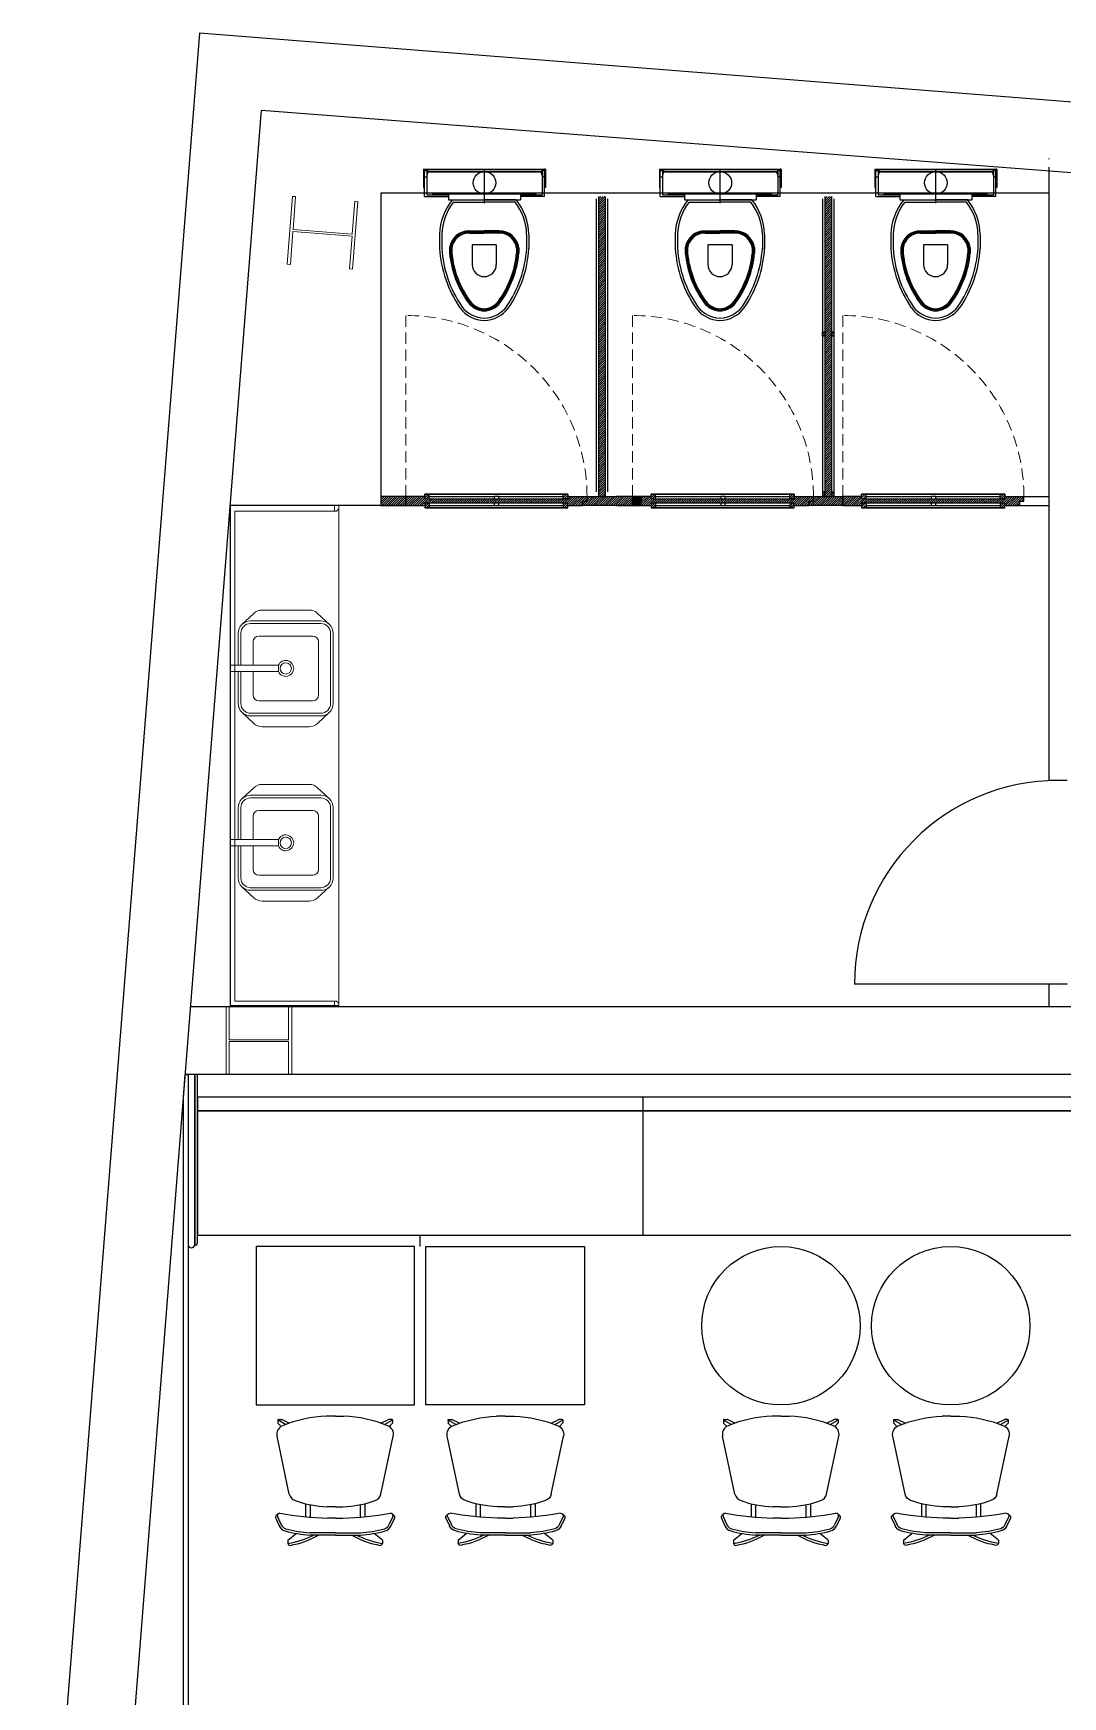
# Model space of a CAD drawing. Header units: centimetres. Extents: x 10686 to 14358, y -10632 to -8826.
# Drawn here: x 10686 to 11141, y -9561 to -8826 of the extents above; entities that cross this region are included whole.
import ezdxf

# ---------------------------------------------------------------- set-up
doc = ezdxf.new("R2010")
doc.units = ezdxf.units.CM
doc.header["$MEASUREMENT"] = 0
doc.linetypes.add('( Hidden )', pattern=[0.375, 0.25, -0.125])
doc.layers.add('A-VITRIFIYE', color=252, linetype='Continuous')
doc.layers.add('As Built', color=7, linetype='Continuous', true_color=0x5a5a5a)
doc.layers.add('Kontra_Mobilya', color=7, linetype='Continuous', true_color=0x5e5572)
for name, color, linetype, lineweight in [('kontra_genel olcu', 22, 'Continuous', 20), ('kontra_mermer', 152, 'Continuous', 9), ('kontra_vitrifiye', 142, 'Continuous', 9), ('metraj', 7, 'Continuous', 5), ('ozsut_tefris', 252, 'Continuous', 0)]:
    doc.layers.add(name, color=color, linetype=linetype, lineweight=lineweight)
pattern_1 = [(45, (-28291.6344, 18973.2945), (-0.499999999, 0.499999999), [])]
pattern_2 = [(45, (-30215.73254, 19339.7465), (-0.499999999, 0.499999999), [])]
pattern_3 = [(45, (-30122.73254, 19339.74604), (-0.499999999, 0.499999999), [])]
pattern_4 = [(45, (-30222.749, 19339.7463), (-0.499999999, 0.499999999), [])]

# ---------------------------------------------------------------- blocks, each defined once
blk = doc.blocks.new('dgrgg')
at = {"layer": 'Kontra_Mobilya'}
for p, q in [((97989.11, -49735.64), (97989.11, -49734.19)), ((97989.11, -49735.64), (97992.77, -49738.64)), ((98030.95, -49735.64), (98027.29, -49738.64)), ((98030.95, -49735.64), (98030.95, -49734.19)), ((97983.77, -49745.37), (97985.35, -49741.93)), ((97984.53, -49746.13), (97986.25, -49742.34)), ((98009.93, -49737.88), (97998.86, -49737.88)), ((98009.93, -49738.88), (97998.86, -49738.88)), ((98009.93, -49737.88), (98021.2, -49737.88)), ((98009.93, -49738.88), (98021.2, -49738.88)), ((98035.53, -49746.13), (98033.8, -49742.34)), ((98036.28, -49745.37), (98034.71, -49741.93)), ((97984.65, -49747.17), (97983.98, -49746.49)), ((97996.93, -49751.73), (97996.93, -49745.93)), ((97998.93, -49751.28), (97998.93, -49745.75)), ((98009.93, -49745.38), (98006.61, -49745.38)), ((98009.93, -49750.38), (98006.61, -49750.38)), ((98009.93, -49745.38), (98013.44, -49745.38)), ((98009.93, -49750.38), (98013.44, -49750.38)), ((98021.13, -49751.28), (98021.13, -49745.75)), ((98023.13, -49751.73), (98023.13, -49745.93)), ((98035.41, -49747.17), (98036.08, -49746.49)), ((97989.79, -49756.03), (97984.35, -49781.64)), ((98030.27, -49756.03), (98035.71, -49781.64)), ((97984.69, -49788.76), (97984.69, -49787.43)), ((97986.16, -49785.88), (97984.75, -49787.29)), ((97988.16, -49786.74), (97984.8, -49788.59)), ((97984.89, -49788.96), (97986.36, -49788.96)), ((97989.78, -49787.33), (97986.44, -49788.94)), ((98030.28, -49787.33), (98033.61, -49788.94)), ((98031.9, -49786.74), (98035.26, -49788.59)), ((98035.16, -49788.96), (98033.7, -49788.96)), ((98033.89, -49785.88), (98035.3, -49787.29)), ((98035.36, -49788.76), (98035.36, -49787.43)), ((98009.93, -49790.38), (98006.17, -49790.38)), ((98009.93, -49790.38), (98013.88, -49790.38))]:
    blk.add_line(p, q, dxfattribs=at)
for centre, radius, start, end in [((97990.26, -49734.52), 1.19, 97.43522, 163.99099), ((97983.72, -49770.73), 36.93, 62.8011, 81.61391), ((97983.72, -49770.73), 37.93, 59.99445, 80.31801), ((98036.33, -49770.73), 37.93, 99.68199, 120.00555), ((98036.33, -49770.73), 36.93, 98.38609, 117.1989), ((98029.8, -49734.52), 1.19, 16.00901, 82.56478), ((97988.98, -49743.59), 4, 105.22438, 155.48736), ((97988.98, -49743.59), 3, 105.22438, 155.48736), ((98002.74, -49794.11), 56.36, 93.94497, 105.22438), ((98002.74, -49794.11), 55.36, 93.94497, 105.22438), ((98017.32, -49794.11), 55.36, 74.77562, 86.05503), ((98017.32, -49794.11), 56.36, 74.77562, 86.05503), ((98031.07, -49743.59), 3, 24.51264, 74.77562), ((98031.07, -49743.59), 4, 24.51264, 74.77562), ((97984.68, -49745.79), 1, 155.48736, 225), ((97985.44, -49746.55), 1, 155.48736, 280.69605), ((98008.78, -49870.14), 124.77, 90.99462, 100.69605), ((98008.27, -49797.88), 47.53, 91.99863, 109.55395), ((98011.28, -49870.14), 124.77, 79.30395, 89.00538), ((98011.79, -49797.88), 47.53, 70.44605, 88.00137), ((98034.62, -49746.55), 1, 259.30395, 24.51264), ((98035.37, -49745.79), 1, 315, 24.51264), ((97993.7, -49756.86), 4, 109.55395, 167.99856), ((98026.35, -49756.86), 4, 12.00144, 70.44605), ((97988.26, -49782.47), 4, 167.99856, 247.43439), ((98031.8, -49782.47), 4, 292.56561, 12.00144), ((97984.89, -49787.43), 0.2, 135, 180), ((97984.89, -49788.76), 0.2, 118.82373, 270), ((97986.36, -49788.76), 0.2, 270, 295.79459), ((98008.01, -49734.94), 55.47, 247.43439, 268.10089), ((98012.05, -49734.94), 55.47, 271.89911, 292.56561), ((98033.7, -49788.76), 0.2, 244.20541, 270), ((98035.16, -49788.76), 0.2, 270, 61.17627), ((98035.16, -49787.43), 0.2, 0, 45)]:
    blk.add_arc(centre, radius, start, end, dxfattribs=at)
blk = doc.blocks.new('FDGFD')
at = {"layer": 'A-VITRIFIYE'}
for p, q in [((25947.02, -45067.2), (25947.02, -45058.55)), ((25957.68, -45067.2), (25957.68, -45058.55)), ((25932.61, -45071.9), (25932.61, -45065.69)), ((25933.61, -45071.9), (25933.61, -45065.69)), ((25937.05, -45065.95), (25937.05, -45063.57)), ((25937.55, -45065.95), (25937.55, -45063.57)), ((25938.05, -45065.95), (25938.05, -45063.57)), ((25947.02, -45067.2), (25957.68, -45067.2)), ((25966.65, -45065.95), (25966.65, -45063.57)), ((25967.15, -45065.95), (25967.15, -45063.57)), ((25967.65, -45065.95), (25967.65, -45063.57)), ((25971.09, -45071.9), (25971.09, -45065.69)), ((25972.09, -45071.9), (25972.09, -45065.69)), ((25945.76, -45072.48), (25952.35, -45072.48)), ((25945.76, -45072.98), (25952.35, -45072.98)), ((25945.76, -45073.48), (25952.35, -45073.48)), ((25958.94, -45072.48), (25952.35, -45072.48)), ((25958.94, -45072.98), (25952.35, -45072.98)), ((25958.94, -45073.48), (25952.35, -45073.48)), ((25925.72, -45088.65), (25925.72, -45100.65)), ((25925.72, -45088.65), (25936.37, -45088.65)), ((25926.72, -45100.65), (25926.72, -45089.35)), ((25936.37, -45089.35), (25926.72, -45089.35)), ((25929.43, -45089.65), (25975.43, -45089.65)), ((25936.37, -45089.35), (25936.37, -45087.15)), ((25967.86, -45087.15), (25936.37, -45087.15)), ((25938.26, -45087.15), (25952.35, -45087.15)), ((25938.26, -45087.15), (25952.35, -45087.15)), ((25938.74, -45086.15), (25952.35, -45086.15)), ((25952.22, -45085.65), (25952.22, -45100.65)), ((25968.07, -45087.15), (25952.22, -45087.15)), ((25965.96, -45086.15), (25952.35, -45086.15)), ((25966.44, -45087.15), (25952.35, -45087.15)), ((25966.44, -45087.15), (25952.35, -45087.15)), ((25968.07, -45089.35), (25968.07, -45087.15)), ((25978.72, -45088.65), (25968.07, -45088.65)), ((25977.72, -45089.35), (25968.07, -45089.35)), ((25977.72, -45100.65), (25977.72, -45089.35)), ((25978.72, -45088.65), (25978.72, -45100.65)), ((25925.32, -45092.65), (25925.72, -45092.65)), ((25925.32, -45100.65), (25925.32, -45092.65)), ((25925.72, -45097.25), (25926.72, -45097.25)), ((25978.72, -45097.25), (25977.72, -45097.25)), ((25979.12, -45092.65), (25978.72, -45092.65)), ((25979.12, -45100.65), (25979.12, -45092.65)), ((25925.32, -45100.65), (25925.72, -45100.65)), ((25925.32, -45100.65), (25925.72, -45100.65)), ((25925.72, -45100.65), (25925.72, -45099.65)), ((25925.72, -45100.65), (25925.72, -45099.65)), ((25925.72, -45100.05), (25927.12, -45100.05)), ((25925.72, -45100.05), (25927.12, -45100.05)), ((25978.72, -45100.65), (25925.72, -45100.65)), ((25978.72, -45100.65), (25925.72, -45100.65)), ((25927.12, -45100.05), (25927.12, -45099.27)), ((25927.12, -45100.05), (25927.12, -45099.27)), ((25976.22, -45099.45), (25928.22, -45099.45)), ((25976.22, -45099.75), (25928.22, -45099.75)), ((25976.22, -45099.75), (25928.22, -45099.75)), ((25977.32, -45100.05), (25977.32, -45099.27)), ((25978.72, -45100.05), (25977.32, -45100.05)), ((25977.33, -45100.05), (25977.33, -45099.27)), ((25978.73, -45100.05), (25977.33, -45100.05)), ((25978.72, -45100.65), (25978.72, -45099.65)), ((25979.12, -45100.65), (25978.72, -45100.65)), ((25978.73, -45100.65), (25978.73, -45099.65)), ((25979.13, -45100.65), (25978.73, -45100.65))]:
    blk.add_line(p, q, dxfattribs=at)
blk.add_circle((25952.22, -45094.65), 5, dxfattribs=at)
for centre, radius, start, end in [((25984.52, -45068.87), 52.01, 145.53863, 176.49513), ((25984.52, -45068.87), 51.01, 145.53863, 176.49513), ((25952.71, -45047.54), 13.72, 91.52451, 143.82296), ((25952.71, -45047.54), 12.72, 91.52451, 143.82296), ((25952.67, -45047.21), 9.19, 92.02283, 143.66392), ((25952.67, -45047.21), 8.69, 92.02283, 143.66392), ((25952.67, -45047.21), 8.19, 92.02283, 143.66392), ((25952.02, -45047.21), 8.19, 36.33608, 87.97717), ((25951.98, -45047.54), 12.72, 36.17704, 88.47549), ((25952.02, -45047.21), 8.69, 36.33608, 87.97717), ((25951.98, -45047.54), 13.72, 36.17704, 88.47549), ((25952.02, -45047.21), 9.19, 36.33608, 87.97717), ((25920.18, -45068.87), 51.01, 3.50487, 34.46137), ((25920.18, -45068.87), 52.01, 3.50487, 34.46137), ((25981.12, -45067.74), 44.27, 144.07353, 174.60122), ((25981.12, -45067.74), 43.77, 144.07353, 174.60122), ((25981.12, -45067.74), 43.27, 144.07353, 174.60122), ((25923.58, -45067.74), 43.27, 5.39878, 35.92647), ((25923.58, -45067.74), 43.77, 5.39878, 35.92647), ((25923.58, -45067.74), 44.27, 5.39878, 35.92647), ((25952.35, -45058.55), 5.33, 0, 180), ((25945.76, -45064.68), 8.8, 188.2799, 270), ((25945.76, -45064.68), 8.3, 188.2799, 270), ((25945.76, -45064.68), 7.8, 188.2799, 270), ((25958.94, -45064.68), 7.8, 270, 351.7201), ((25958.94, -45064.68), 8.3, 270, 351.7201), ((25958.94, -45064.68), 8.8, 270, 351.7201), ((25957.82, -45071.23), 25.22, 181.53334, 219.13714), ((25957.82, -45071.23), 24.22, 181.53334, 218.02112), ((25946.88, -45071.23), 24.22, 321.97888, 358.46666), ((25946.88, -45071.23), 25.22, 320.86286, 358.46666), ((25928.22, -45097.95), 1.5, 179.99875, 269.99875), ((25928.22, -45098.25), 1.5, 179.99875, 269.99875), ((25928.22, -45098.25), 1.5, 179.99875, 269.99875), ((25976.22, -45097.95), 1.5, 269.99875, 359.99875), ((25976.22, -45098.25), 1.5, 269.99875, 359.99875), ((25976.23, -45098.25), 1.5, 269.99875, 359.99875)]:
    blk.add_arc(centre, radius, start, end, dxfattribs=at)

msp = doc.modelspace()

# ---------------------------------------------------------------- hatches: boundary and pattern name
at = {"layer": 'kontra_genel olcu'}
h = msp.add_hatch(dxfattribs=at)
h.set_pattern_fill('JIS_WOOD', color=251)
h.set_pattern_definition([(45, (-28391.6509, 18973.29475), (-0.499999999, 0.499999999), [])])
h.paths.add_polyline_path([(10938.61, -8898.37), (10935.63, -8898.37), (10935.63, -9030.97), (10938.61, -9030.97)])
h = msp.add_hatch(dxfattribs=at)
h.set_pattern_fill('JIS_WOOD', color=251)
h.set_pattern_definition(pattern_1)
h.paths.add_polyline_path([(11038.63, -8898.37), (11035.64, -8898.37), (11035.64, -9030.97), (11038.63, -9030.97)])
h = msp.add_hatch(dxfattribs=at)
h.set_pattern_fill('JIS_WOOD', color=251)
h.set_pattern_definition([(45, (-28287.6344, 18973.2945), (-0.499999999, 0.499999999), [])])
h.paths.add_polyline_path([(11035.63, -8960.17), (11034.63, -8960.17), (11034.63, -8958.17), (11035.63, -8958.17)])
h = msp.add_hatch(dxfattribs=at)
h.set_pattern_fill('JIS_WOOD', color=251)
h.set_pattern_definition(pattern_1)
h.paths.add_polyline_path([(11039.63, -8960.17), (11038.63, -8960.17), (11038.63, -8958.17), (11039.63, -8958.17)])
h = msp.add_hatch(dxfattribs=at)
h.set_pattern_fill('JIS_WOOD', color=251)
h.set_pattern_definition([(45, (-28392.8164, 19038.2791), (-0.499999999, 0.499999999), [])])
h.paths.add_polyline_path([(10850.61, -9034.97), (10839.47, -9034.97), (10839.47, -9030.97), (10850.61, -9030.97)])
h = msp.add_hatch(dxfattribs=at)
h.set_pattern_fill('JIS_WOOD', color=251)
h.set_pattern_definition(pattern_4)
h.paths.add_polyline_path([(10930.61, -9030.97), (10930.61, -9032.98), (10928.61, -9032.98), (10928.61, -9034.97), (10922.13, -9034.97), (10922.13, -9033.97), (10858.9, -9033.97), (10858.9, -9034.97), (10850.62, -9034.97), (10850.61, -9030.97), (10858.9, -9030.97), (10858.9, -9031.97), (10922.13, -9031.97), (10922.13, -9030.97)])
h = msp.add_hatch(dxfattribs=at)
h.set_pattern_fill('JIS_WOOD', color=251)
h.set_pattern_definition(pattern_4)
h.paths.add_polyline_path([(10860.9, -9031.97), (10858.9, -9031.97), (10858.9, -9029.97), (10860.9, -9029.97)])
h = msp.add_hatch(dxfattribs=at)
h.set_pattern_fill('JIS_WOOD', color=251)
h.set_pattern_definition(pattern_4)
h.paths.add_polyline_path([(10860.9, -9035.97), (10858.9, -9035.97), (10858.9, -9033.97), (10860.9, -9033.97)])
h = msp.add_hatch(dxfattribs=at)
h.set_pattern_fill('JIS_WOOD', color=251)
h.set_pattern_definition(pattern_4)
h.paths.add_polyline_path([(10922.13, -9031.97), (10920.13, -9031.97), (10920.13, -9029.97), (10922.13, -9029.97)])
h = msp.add_hatch(dxfattribs=at)
h.set_pattern_fill('JIS_WOOD', color=251)
h.set_pattern_definition(pattern_4)
h.paths.add_polyline_path([(10922.13, -9035.97), (10920.13, -9035.97), (10920.13, -9033.97), (10922.13, -9033.97)])
h = msp.add_hatch(dxfattribs=at)
h.set_pattern_fill('JIS_WOOD', color=251)
h.set_pattern_definition([(45, (-28391.6509, 19038.2791), (-0.499999999, 0.499999999), [])])
h.paths.add_polyline_path([(10928.76, -9034.97), (10928.76, -9032.98), (10930.61, -9032.98), (10930.61, -9030.97), (10943.61, -9030.97), (10943.61, -9034.97)])
h = msp.add_hatch(dxfattribs=at)
h.set_pattern_fill('JIS_WOOD', color=251)
h.set_pattern_definition([(45, (-28288.6785, 19038.2789), (-0.499999999, 0.499999999), [])])
h.paths.add_polyline_path([(10954.75, -9034.97), (10943.61, -9034.97), (10943.61, -9030.97), (10954.75, -9030.97)])
h = msp.add_hatch(dxfattribs=at)
h.set_pattern_fill('JIS_WOOD', color=251)
h.set_pattern_definition(pattern_3)
h.paths.add_polyline_path([(11030.63, -9030.97), (11030.63, -9032.98), (11028.62, -9032.98), (11028.62, -9034.97), (11022.15, -9034.97), (11022.15, -9033.97), (10958.92, -9033.97), (10958.92, -9034.97), (10950.64, -9034.97), (10950.63, -9030.97), (10958.92, -9030.97), (10958.92, -9031.97), (11022.15, -9031.97), (11022.15, -9030.97)])
h = msp.add_hatch(dxfattribs=at)
h.set_pattern_fill('JIS_WOOD', color=251)
h.set_pattern_definition(pattern_3)
h.paths.add_polyline_path([(10960.92, -9031.97), (10958.92, -9031.97), (10958.92, -9029.97), (10960.92, -9029.97)])
h = msp.add_hatch(dxfattribs=at)
h.set_pattern_fill('JIS_WOOD', color=251)
h.set_pattern_definition(pattern_3)
h.paths.add_polyline_path([(10960.92, -9035.97), (10958.92, -9035.97), (10958.92, -9033.97), (10960.92, -9033.97)])
h = msp.add_hatch(dxfattribs=at)
h.set_pattern_fill('JIS_WOOD', color=251)
h.set_pattern_definition(pattern_3)
h.paths.add_polyline_path([(11022.15, -9031.97), (11020.15, -9031.97), (11020.15, -9029.97), (11022.15, -9029.97)])
h = msp.add_hatch(dxfattribs=at)
h.set_pattern_fill('JIS_WOOD', color=251)
h.set_pattern_definition(pattern_3)
h.paths.add_polyline_path([(11022.15, -9035.97), (11020.15, -9035.97), (11020.15, -9033.97), (11022.15, -9033.97)])
h = msp.add_hatch(dxfattribs=at)
h.set_pattern_fill('JIS_WOOD', color=251)
h.set_pattern_definition([(45, (-28291.6344, 19038.2789), (-0.499999999, 0.499999999), [])])
h.paths.add_polyline_path([(11028.78, -9034.97), (11028.78, -9032.98), (11030.63, -9032.98), (11030.63, -9030.97), (11043.63, -9030.97), (11043.63, -9034.97)])
h = msp.add_hatch(dxfattribs=at)
h.set_pattern_fill('JIS_WOOD', color=251)
h.set_pattern_definition([(45, (-28287.6344, 18902.49446), (-0.499999999, 0.499999999), [])])
h.paths.add_polyline_path([(11035.63, -9030.97), (11034.63, -9030.97), (11034.63, -9028.97), (11035.63, -9028.97)])
h = msp.add_hatch(dxfattribs=at)
h.set_pattern_fill('JIS_WOOD', color=251)
h.set_pattern_definition([(45, (-28291.6509, 18902.49446), (-0.499999999, 0.499999999), [])])
h.paths.add_polyline_path([(11039.64, -9030.97), (11038.64, -9030.97), (11038.64, -9028.97), (11039.64, -9028.97)])
h = msp.add_hatch(dxfattribs=at)
h.set_pattern_fill('JIS_WOOD', color=251)
h.set_pattern_definition(pattern_2)
h.paths.add_polyline_path([(11123.63, -9030.97), (11123.63, -9032.98), (11121.62, -9032.98), (11121.62, -9034.97), (11115.15, -9034.97), (11115.15, -9033.97), (11051.92, -9033.97), (11051.92, -9034.97), (11043.64, -9034.98), (11043.63, -9030.97), (11051.92, -9030.97), (11051.92, -9031.97), (11115.15, -9031.97), (11115.15, -9030.97)])
h = msp.add_hatch(dxfattribs=at)
h.set_pattern_fill('JIS_WOOD', color=251)
h.set_pattern_definition(pattern_2)
h.paths.add_polyline_path([(11053.92, -9031.97), (11051.92, -9031.97), (11051.92, -9029.97), (11053.92, -9029.97)])
h = msp.add_hatch(dxfattribs=at)
h.set_pattern_fill('JIS_WOOD', color=251)
h.set_pattern_definition(pattern_2)
h.paths.add_polyline_path([(11053.92, -9035.97), (11051.92, -9035.97), (11051.92, -9033.97), (11053.92, -9033.97)])
h = msp.add_hatch(dxfattribs=at)
h.set_pattern_fill('JIS_WOOD', color=251)
h.set_pattern_definition(pattern_2)
h.paths.add_polyline_path([(11115.15, -9031.97), (11113.15, -9031.97), (11113.15, -9029.97), (11115.15, -9029.97)])
h = msp.add_hatch(dxfattribs=at)
h.set_pattern_fill('JIS_WOOD', color=251)
h.set_pattern_definition(pattern_2)
h.paths.add_polyline_path([(11115.15, -9035.97), (11113.15, -9035.97), (11113.15, -9033.97), (11115.15, -9033.97)])

# ---------------------------------------------------------------- linework, layer by layer
at = {"layer": 'As Built'}
for p, q in [((11134.76, -8881.97), (11134.76, -8881.64)), ((11134.76, -9156.44), (11134.76, -8885.48)), ((11030.63, -8896.9, 726.89), (10839.47, -8896.9, 220.02)), ((10839.47, -8896.9, 220.02), (10839.47, -9034.97, 150)), ((11134.76, -8896.9, 676.89), (10943.61, -8896.9, 170.02)), ((10839.93, -9034.97, 150), (10772.98, -9034.97, 150)), ((10772.98, -9034.97, 150), (10772.98, -9256.44)), ((11142.76, -9156.44), (11134.76, -9156.44)), ((11138.76, -9246.44), (11048.76, -9246.44)), ((11134.76, -9256.44), (11134.76, -9246.44)), ((11142.76, -9246.44), (11134.76, -9246.44)), ((11550.13, -9256.44), (10755.48, -9256.44)), ((11550.13, -9286.44), (10753.11, -9286.44)), ((10856.92, -9362.44), (10856.92, -9357.44))]:
    msp.add_line(p, q, dxfattribs=at)
at = {"layer": 'As Built', "flags": 128}
for points in [[(14337.75, -9909.94), (14357.75, -9909.94), (14357.75, -9200.28), (12935.33, -9126.98), (11614.49, -8893.85), (10759.39, -8826.27), (10685.95, -9755.44), (10716.04, -9755.44), (10786.79, -8860.25), (11362.68, -8904.56), (11955.49, -9035.52), (11958.94, -9019.9), (11976.1, -9023.69), (11982.72, -8989.3), (13214.1, -9206.65), (13214.1, -9291.85)], [(10754.32, -9286.44), (10754.32, -9725.44), (10752.31, -9725.44), (10752.32, -9296.49), (10753.11, -9286.44), (10754.32, -9286.44)]]:
    msp.add_lwpolyline(points, dxfattribs=at)
at = {"layer": 'As Built'}
msp.add_arc((11138.76, -9246.44), 90, 90, 180, dxfattribs=at)
at = {"layer": 'kontra_mermer'}
for p, q in [((10820.98, -9034.97, 150), (10772.98, -9034.97, 150)), ((10772.98, -9113.14, 149.61), (10772.98, -9034.97, 150)), ((10774.98, -9037.47, 150), (10774.98, -9113.14, -2002.12)), ((10819.98, -9037.47, 150), (10774.98, -9037.47, 150)), ((10819.98, -9037.47, 150), (10774.98, -9037.47, 150)), ((10774.98, -9037.47, 150), (10774.98, -9113.14, -2002.12)), ((10818.98, -9034.97, 150), (10818.98, -9037.47, 150)), ((10818.98, -9037.47, 150), (10819.98, -9037.47, 150)), ((10820.98, -9036.47, 150), (10819.98, -9037.47, 150)), ((10820.98, -9034.97, 150), (10820.98, -9255.97, 150)), ((10772.98, -9101.24, -3874.05), (10772.98, -9255.97, 150)), ((10772.98, -9101.24, -3874.05), (10772.98, -9255.97, 150)), ((10772.98, -9123.04, -2002.7), (10772.98, -9103.54, -3874.64)), ((10772.98, -9123.04, -2002.7), (10772.98, -9105.54, -3874.64)), ((10774.98, -9101.24, -3874.05), (10774.98, -9253.97, 150)), ((10774.98, -9101.24, -3874.05), (10774.98, -9253.97, 150)), ((10774.98, -9123.04, -2002.7), (10774.98, -9105.54, -3874.64)), ((10774.98, -9123.04, -2002.7), (10774.98, -9105.54, -3874.64)), ((10819.98, -9253.97, 150), (10774.98, -9253.97, 150)), ((10819.98, -9253.97, 150), (10774.98, -9253.97, 150)), ((10818.98, -9255.97, 150), (10818.98, -9253.97, 150)), ((10818.98, -9253.97, 150), (10819.98, -9253.97, 150)), ((10818.98, -9255.97, 150), (10818.98, -9253.97, 150)), ((10818.98, -9253.97, 150), (10819.98, -9253.97, 150)), ((10820.98, -9254.97, 150), (10819.98, -9253.97, 150)), ((10820.98, -9254.97, 150), (10819.98, -9253.97, 150)), ((10820.98, -9255.97, 150), (10820.98, -9254.97, 150)), ((10820.98, -9255.97, 150), (10820.98, -9254.97, 150)), ((10772.98, -9255.97, 150), (10820.98, -9255.97, 150))]:
    msp.add_line(p, q, dxfattribs=at)
at = {"layer": 'Kontra_Mobilya', "color": 8}
for p, q in [((10934.61, -8899.37, 100), (10934.61, -9028.97, 100)), ((10939.63, -8899.37, 100), (10939.63, -9028.97, 100)), ((11034.63, -8899.37, 50), (11034.63, -9028.97, 50)), ((11039.64, -8899.37, 50), (11039.64, -9028.97, 50)), ((10858.9, -9029.97, 25), (10922.13, -9029.97, 25)), ((10860.9, -9030.97, 772.81), (10889.63, -9030.97, 754.28)), ((10891.63, -9030.97, 754.28), (10920.13, -9030.97, 25)), ((10958.92, -9029.97, -25), (11022.15, -9029.97, -25)), ((10960.92, -9030.97, 722.81), (10989.65, -9030.97, 704.28)), ((10991.65, -9030.97, 704.28), (11020.15, -9030.97, -25)), ((11051.92, -9029.97, 50), (11115.15, -9029.97, 50)), ((11053.92, -9030.97, 797.81), (11082.65, -9030.97, 779.28)), ((11084.65, -9030.97, 779.28), (11113.15, -9030.97, 50)), ((10858.9, -9035.97, 25), (10922.13, -9035.97, 25)), ((10860.9, -9034.97, 772.81), (10889.63, -9034.97, 754.28)), ((10891.63, -9034.97, 754.28), (10920.13, -9034.97, 25)), ((10958.92, -9035.97, -25), (11022.15, -9035.97, -25)), ((10960.92, -9034.97, 722.81), (10989.65, -9034.97, 704.28)), ((10991.65, -9034.97, 704.28), (11020.15, -9034.97, -25)), ((11051.92, -9035.97, 50), (11115.15, -9035.97, 50)), ((11053.92, -9034.97, 797.81), (11082.65, -9034.97, 779.28)), ((11084.65, -9034.97, 779.28), (11113.15, -9034.97, 50))]:
    msp.add_line(p, q, dxfattribs=at)
at = {"layer": 'Kontra_Mobilya'}
for p, q in [((10935.61, -8898.37, 100), (10935.61, -9030.97, 100)), ((10935.61, -8898.37, 100), (10935.61, -9030.97, 100)), ((10938.61, -8898.37, 100), (10938.61, -9030.97, 100)), ((11035.63, -8898.37, 50), (11035.63, -9030.97, 50)), ((11035.63, -8898.37, 50), (11035.63, -9030.97, 50)), ((11038.63, -8898.37, 50), (11038.63, -9030.97, 50)), ((10850.61, -9030.97, 25), (10839.47, -9030.97, 150)), ((10850.61, -9034.97, 25), (10850.61, -9030.97, 25)), ((10858.9, -9030.97, 25), (10850.61, -9030.97, 25)), ((10858.9, -9031.97, 601.74), (10858.9, -9029.97, 601.74)), ((10858.9, -9029.97, 25), (10860.9, -9029.97, 25)), ((10858.9, -9031.97, 25), (10922.13, -9031.97, 25)), ((10858.9, -9033.97, 601.74), (10858.9, -9035.97, 601.74)), ((10920.13, -9033.97, 246.77), (10858.9, -9033.97, 601.74)), ((10860.9, -9031.97, 772.81), (10860.9, -9029.97, 772.81)), ((10860.9, -9033.97, 772.81), (10860.9, -9035.97, 772.81)), ((10922.13, -9030.97, 25), (10930.61, -9030.97, 25)), ((10930.61, -9030.97, 100), (10943.61, -9030.97, 100)), ((10950.63, -9030.97, -25), (10943.61, -9030.97, 100)), ((10950.63, -9034.97, -25), (10950.63, -9030.97, -25)), ((10958.92, -9030.97, -25), (10950.63, -9030.97, -25)), ((10958.92, -9031.97, 551.74), (10958.92, -9029.97, 551.74)), ((10958.92, -9029.97, -25), (10960.92, -9029.97, -25)), ((10958.92, -9031.97, -25), (11022.15, -9031.97, -25)), ((10958.92, -9033.97, 551.74), (10958.92, -9035.97, 551.74)), ((11020.15, -9033.97, 196.77), (10958.92, -9033.97, 551.74)), ((10960.92, -9031.97, 722.81), (10960.92, -9029.97, 722.81)), ((10960.92, -9033.97, 722.81), (10960.92, -9035.97, 722.81)), ((11022.15, -9030.97, -25), (11030.63, -9030.97, -25)), ((11030.63, -9030.97, 50), (11043.63, -9030.97, 50)), ((11043.63, -9034.97, 50), (11043.63, -9030.97, 50)), ((11051.92, -9030.97, 50), (11043.63, -9030.97, 50)), ((11051.92, -9031.97, 626.74), (11051.92, -9029.97, 626.74)), ((11051.92, -9029.97, 50), (11053.92, -9029.97, 50)), ((11051.92, -9031.97, 50), (11115.15, -9031.97, 50)), ((11051.92, -9033.97, 626.74), (11051.92, -9035.97, 626.74)), ((11113.15, -9033.97, 271.77), (11051.92, -9033.97, 626.74)), ((11053.92, -9031.97, 797.81), (11053.92, -9029.97, 797.81)), ((11053.92, -9033.97, 797.81), (11053.92, -9035.97, 797.81)), ((11115.15, -9030.97, 50), (11123.63, -9030.97, 50)), ((11123.63, -9030.97, 50), (11134.76, -9030.97)), ((10850.61, -9034.97, 25), (10839.47, -9034.97, 150)), ((10850.61, -9034.97, 25), (10839.47, -9034.97, 150)), ((10839.47, -9034.97, 150), (10850.61, -9034.97, 25)), ((10858.9, -9035.97, 25), (10860.9, -9035.97, 25)), ((10943.61, -9034.97, 100), (10928.76, -9034.97, 100)), ((10950.63, -9034.97, -25), (10943.61, -9034.97, 100)), ((10950.63, -9034.97, -25), (10943.61, -9034.97, 100)), ((10943.61, -9034.97, 100), (10950.63, -9034.97, -25)), ((10958.92, -9035.97, -25), (10960.92, -9035.97, -25)), ((11043.63, -9034.97, 50), (11028.78, -9034.97, 50)), ((11051.92, -9035.97, 50), (11053.92, -9035.97, 50)), ((11121.78, -9034.97, 50), (11134.76, -9034.97, 27.29)), ((10955.37, -9357.44), (10955.37, -9296.44))]:
    msp.add_line(p, q, dxfattribs=at)
for points, elevation in [([(11035.63, -8960.17), (11034.63, -8960.17), (11034.63, -8958.17), (11035.63, -8958.17), (11035.63, -8960.17)], 50), ([(11039.63, -8960.17), (11038.63, -8960.17), (11038.63, -8958.17), (11039.63, -8958.17), (11039.63, -8960.17)], 50), ([(10850.61, -9030.97), (10850.61, -9034.97), (10858.9, -9034.97)], 25), ([(10891.63, -9031.97), (10891.63, -9030.97), (10889.63, -9030.97), (10889.63, -9031.97), (10891.63, -9031.97)], 754.28), ([(10891.63, -9034.97), (10891.63, -9033.97), (10889.63, -9033.97), (10889.63, -9034.97), (10891.63, -9034.97)], 754.28), ([(10928.61, -9034.97), (10928.61, -9032.98), (10930.61, -9032.98), (10930.61, -9030.97)], 25), ([(10928.76, -9034.97), (10928.76, -9032.98), (10930.61, -9032.98), (10930.61, -9030.97)], 25), ([(10950.63, -9030.97), (10950.63, -9034.97), (10958.92, -9034.97)], -25), ([(10991.65, -9031.97), (10991.65, -9030.97), (10989.65, -9030.97), (10989.65, -9031.97), (10991.65, -9031.97)], 704.28), ([(10991.65, -9034.97), (10991.65, -9033.97), (10989.65, -9033.97), (10989.65, -9034.97), (10991.65, -9034.97)], 704.28), ([(11028.62, -9034.97), (11028.62, -9032.98), (11030.63, -9032.98), (11030.63, -9030.97)], -25), ([(11028.78, -9034.97), (11028.78, -9032.98), (11030.63, -9032.98), (11030.63, -9030.97)], -25), ([(11034.63, -9030.97), (11035.63, -9030.97), (11035.63, -9028.97), (11034.63, -9028.97), (11034.63, -9030.97)], 50), ([(11039.63, -9030.97), (11038.63, -9030.97), (11038.63, -9028.97), (11039.63, -9028.97), (11039.63, -9030.97)], 50), ([(11043.63, -9030.97), (11043.63, -9034.97), (11051.92, -9034.97)], 50), ([(11084.65, -9031.97), (11084.65, -9030.97), (11082.65, -9030.97), (11082.65, -9031.97), (11084.65, -9031.97)], 779.28), ([(11084.65, -9034.97), (11084.65, -9033.97), (11082.65, -9033.97), (11082.65, -9034.97), (11084.65, -9034.97)], 779.28), ([(11121.62, -9034.97), (11121.62, -9032.98), (11123.63, -9032.98)], 50), ([(11121.78, -9034.97), (11121.78, -9032.98), (11123.63, -9032.98), (11123.63, -9030.97)], 50), ([(10922.13, -9034.97), (10928.61, -9034.97)], 25), ([(11022.15, -9034.97), (11028.62, -9034.97)], -25), ([(11115.15, -9034.97), (11121.62, -9034.97)], 50)]:
    msp.add_lwpolyline(points, dxfattribs=dict(at, elevation=elevation))
at = {"layer": 'Kontra_Mobilya', "color": 8}
for points, elevation in [([(10922.13, -9029.97), (10858.9, -9029.97)], 25), ([(11022.15, -9029.97), (10958.92, -9029.97)], -25), ([(11115.15, -9029.97), (11051.92, -9029.97)], 50), ([(10922.13, -9035.97), (10858.9, -9035.97)], 25), ([(11022.15, -9035.97), (10958.92, -9035.97)], -25), ([(11115.15, -9035.97), (11051.92, -9035.97)], 50)]:
    msp.add_lwpolyline(points, dxfattribs=dict(at, elevation=elevation))
at = {"layer": 'Kontra_Mobilya'}
for points, elevation in [([(10922.13, -9031.97), (10920.13, -9031.97), (10920.13, -9029.97), (10922.13, -9029.97)], 246.77), ([(10922.13, -9033.97), (10920.13, -9033.97), (10920.13, -9035.97), (10922.13, -9035.97)], 246.77), ([(11022.15, -9031.97), (11020.15, -9031.97), (11020.15, -9029.97), (11022.15, -9029.97)], 196.77), ([(11022.15, -9033.97), (11020.15, -9033.97), (11020.15, -9035.97), (11022.15, -9035.97)], 196.77), ([(11115.15, -9031.97), (11113.15, -9031.97), (11113.15, -9029.97), (11115.15, -9029.97)], 271.77), ([(11115.15, -9033.97), (11113.15, -9033.97), (11113.15, -9035.97), (11115.15, -9035.97)], 271.77)]:
    msp.add_lwpolyline(points, close=True, dxfattribs=dict(at, elevation=elevation))
at = {"layer": 'Kontra_Mobilya', "flags": 128}
for points in [[(10757.32, -9361.88), (10757.32, -9286.44), (10754.32, -9286.44), (10754.32, -9361.88, 0.720963)], [(10758.52, -9360.68), (10758.52, -9286.44), (10757.32, -9286.44), (10757.32, -9361.88, 0.414216)]]:
    msp.add_lwpolyline(points, format="xyb", close=True, dxfattribs=at)
for points in [[(11544.72, -9302.44), (11544.72, -9296.44), (10758.52, -9296.44), (10758.52, -9302.44)], [(11544.72, -9357.44), (11544.72, -9302.44), (10758.52, -9302.44), (10758.52, -9357.44)], [(10784.42, -9362.44), (10784.42, -9432.44), (10854.42, -9432.44), (10854.42, -9362.44)], [(10929.42, -9362.44), (10929.42, -9432.44), (10859.42, -9432.44), (10859.42, -9362.44)]]:
    msp.add_lwpolyline(points, close=True, dxfattribs=at)
at = {"layer": 'Kontra_Mobilya'}
for centre in [(11016.29, -9397.44), (11091.29, -9397.44)]:
    msp.add_circle(centre, 35, dxfattribs=at)
at = {"layer": 'kontra_vitrifiye'}
for p, q in [((10772.98, -9105.54, -3874.64), (10794.28, -9105.54, -3874.64)), ((10772.98, -9105.54, -3874.64), (10794.28, -9105.54, -3874.64)), ((10794.28, -9105.54, -3874.64), (10794.28, -9108.34, -3874.64)), ((10772.98, -9108.34, -3874.64), (10794.28, -9108.34, -3874.64)), ((10818.48, -9168.51, 149.8), (10818.48, -9199.51, 149.8)), ((10772.98, -9182.61, -3875.03), (10794.28, -9182.61, -3875.03)), ((10772.98, -9182.61, -3875.03), (10794.28, -9182.61, -3875.03)), ((10772.98, -9185.41, -3875.03), (10794.28, -9185.41, -3875.03)), ((10794.28, -9182.61, -3875.03), (10794.28, -9185.41, -3875.03))]:
    msp.add_line(p, q, dxfattribs=at)
for points, elevation in [([(10778.1, -9087.55), (10783.37, -9082.63)], 150.2), ([(10812.98, -9085.94), (10781.98, -9085.94)], 150.2), ([(10797.48, -9081.15), (10787.13, -9081.15)], 150.2), ([(10797.48, -9081.15), (10807.84, -9081.15)], 150.2), ([(10816.87, -9087.55), (10811.59, -9082.63)], 150.2), ([(10776.48, -9091.44), (10776.48, -9105.54)], 150.2), ([(10777.65, -9105.54), (10777.65, -9091.44)], 150.2), ([(10781.98, -9087.11), (10812.98, -9087.11)], 150.2), ([(10809.44, -9092.63), (10785.53, -9092.63)], 150.2), ([(10817.32, -9122.44), (10817.32, -9091.44)], 150.2), ([(10818.48, -9091.44), (10818.48, -9122.44)], 150.2), ([(10783.03, -9095.13), (10783.03, -9105.54)], 150.2), ([(10811.94, -9095.13), (10811.94, -9118.75)], 150.2), ([(10776.48, -9108.34), (10776.48, -9122.44)], 150.2), ([(10777.65, -9122.44), (10777.65, -9108.34)], 150.2), ([(10783.03, -9108.34), (10783.03, -9118.75)], 150.2), ([(10809.44, -9121.25), (10785.53, -9121.25)], 150.2), ([(10778.1, -9126.33), (10783.37, -9131.25)], 150.2), ([(10781.98, -9126.78), (10812.98, -9126.78)], 150.2), ([(10812.98, -9127.94), (10781.98, -9127.94)], 150.2), ([(10816.87, -9126.33), (10811.59, -9131.25)], 150.2), ([(10797.48, -9132.73), (10787.13, -9132.73)], 150.2), ([(10797.48, -9132.73), (10807.84, -9132.73)], 150.2), ([(10797.48, -9158.22), (10787.13, -9158.22)], 149.8), ([(10797.48, -9158.22), (10807.84, -9158.22)], 149.8), ([(10778.1, -9164.62), (10783.37, -9159.69)], 149.8), ([(10812.98, -9163.01), (10781.98, -9163.01)], 149.8), ([(10781.98, -9164.17), (10812.98, -9164.17)], 149.8), ([(10816.87, -9164.62), (10811.59, -9159.69)], 149.8), ([(10776.48, -9168.51), (10776.48, -9182.61)], 149.8), ([(10777.65, -9182.61), (10777.65, -9168.51)], 149.8), ([(10783.03, -9172.2), (10783.03, -9182.61)], 149.8), ([(10809.44, -9169.7), (10785.53, -9169.7)], 149.8), ([(10811.94, -9172.2), (10811.94, -9195.81)], 149.8), ([(10817.32, -9199.51), (10817.32, -9168.51)], 149.8), ([(10776.48, -9185.41), (10776.48, -9199.51)], 149.8), ([(10777.65, -9199.51), (10777.65, -9185.41)], 149.8), ([(10783.03, -9185.41), (10783.03, -9195.81)], 149.8), ([(10778.1, -9203.4), (10783.37, -9208.32)], 149.8), ([(10809.44, -9198.31), (10785.53, -9198.31)], 149.8), ([(10816.87, -9203.4), (10811.59, -9208.32)], 149.8), ([(10781.98, -9203.84), (10812.98, -9203.84)], 149.8), ([(10812.98, -9205.01), (10781.98, -9205.01)], 149.8), ([(10797.48, -9209.8), (10787.13, -9209.8)], 149.8), ([(10797.48, -9209.8), (10807.84, -9209.8)], 149.8)]:
    msp.add_lwpolyline(points, dxfattribs=dict(at, elevation=elevation))
for centre in [(10797.48, -9106.94, 150.2), (10797.48, -9184.01, 149.8)]:
    msp.add_circle(centre, 2.51, dxfattribs=at)
for centre, radius, start, end in [((10781.98, -9091.44, 150.2), 5.5, 90, 180), ((10787.13, -9086.65, 150.2), 5.5, 90, 133.00021), ((10807.84, -9086.65, 150.2), 5.5, 46.99979, 90), ((10812.98, -9091.44, 150.2), 5.5, 0, 90), ((10781.98, -9091.44, 150.2), 4.33, 90, 180), ((10785.53, -9095.13, 150.2), 2.5, 90, 180), ((10809.44, -9095.13, 150.2), 2.5, 0, 90), ((10812.98, -9091.44, 150.2), 4.33, 0, 90), ((10797.48, -9106.94, 150.2), 3.52, 203.46721, 156.5327), ((10781.98, -9122.44, 150.2), 5.5, 180, 270), ((10781.98, -9122.44, 150.2), 4.33, 180, 270), ((10785.53, -9118.75, 150.2), 2.5, 180, 270), ((10809.44, -9118.75, 150.2), 2.5, 270, 0), ((10812.98, -9122.44, 150.2), 5.5, 270, 0), ((10812.98, -9122.44, 150.2), 4.33, 270, 0), ((10787.13, -9127.23, 150.2), 5.5, 226.99979, 270), ((10807.84, -9127.23, 150.2), 5.5, 270, 313.00021), ((10787.13, -9163.72, 149.8), 5.5, 90, 133.00021), ((10807.84, -9163.72, 149.8), 5.5, 46.99979, 90), ((10781.98, -9168.51, 149.8), 5.5, 90, 180), ((10781.98, -9168.51, 149.8), 4.33, 90, 180), ((10812.98, -9168.51, 149.8), 5.5, 0, 90), ((10812.98, -9168.51, 149.8), 4.33, 0, 90), ((10785.53, -9172.2, 149.8), 2.5, 90, 180), ((10809.44, -9172.2, 149.8), 2.5, 0, 90), ((10797.48, -9184.01, 149.8), 3.52, 203.46721, 156.5327), ((10785.53, -9195.81, 149.8), 2.5, 180, 270), ((10809.44, -9195.81, 149.8), 2.5, 270, 0), ((10781.98, -9199.51, 149.8), 5.5, 180, 270), ((10781.98, -9199.51, 149.8), 4.33, 180, 270), ((10812.98, -9199.51, 149.8), 5.5, 270, 0), ((10812.98, -9199.51, 149.8), 4.33, 270, 0), ((10787.13, -9204.3, 149.8), 5.5, 226.99979, 270), ((10807.84, -9204.3, 149.8), 5.5, 270, 313.00021)]:
    msp.add_arc(centre, radius, start, end, dxfattribs=at)
at = {"layer": 'metraj', "flags": 128}
for points in [[(10829.36, -8900.59), (10827.96, -8900.48), (10826.84, -8915.02), (10800.72, -8913.01), (10801.84, -8898.47), (10800.44, -8898.37), (10798.14, -8928.28), (10799.53, -8928.39), (10800.65, -8913.85), (10826.78, -8915.86), (10825.66, -8930.4), (10827.05, -8930.5)], [(10800.14, -9256.44), (10798.74, -9256.44), (10798.74, -9271.01), (10772.54, -9271.01), (10772.54, -9256.44), (10771.14, -9256.44), (10771.14, -9286.44), (10772.54, -9286.44), (10772.54, -9271.86), (10798.74, -9271.86), (10798.74, -9286.44), (10800.14, -9286.44)]]:
    msp.add_lwpolyline(points, close=True, dxfattribs=at)
at = {"layer": 'ozsut_tefris', "linetype": '( Hidden )', "ltscale": 20}
for p, q in [((10850.61, -9030.97, 25), (10850.61, -8950.97, 25)), ((10950.63, -9030.97, -25), (10950.63, -8950.97, -25)), ((11043.63, -9030.97, -25), (11043.63, -8950.97, -25))]:
    msp.add_line(p, q, dxfattribs=at)
for centre in [(10850.61, -9030.97, 25), (10950.63, -9030.97, -25), (11043.63, -9030.97, -25)]:
    msp.add_arc(centre, 80, 359.92083, 90, dxfattribs=at)

# ---------------------------------------------------------------- block references
at = {"layer": 'Kontra_Mobilya', "rotation": 180}
for p in [(108829.34, -59227.82), (109026.22, -59227.82)]:
    msp.add_blockref('dgrgg', p, dxfattribs=at)
at = {"layer": 'Kontra_Mobilya', "xscale": -1, "rotation": 180}
for p in [(-87115.51, -59227.82), (-86918.63, -59227.82)]:
    msp.add_blockref('dgrgg', p, dxfattribs=at)
at = {"layer": 'ozsut_tefris', "rotation": 179.9999999999999}
for p in [(36837.54, -53987.02, 225), (36941.68, -53987.02, 175), (37036.94, -53987.02, 175)]:
    msp.add_blockref('FDGFD', p, dxfattribs=at)

doc.saveas('drawing.dxf')
